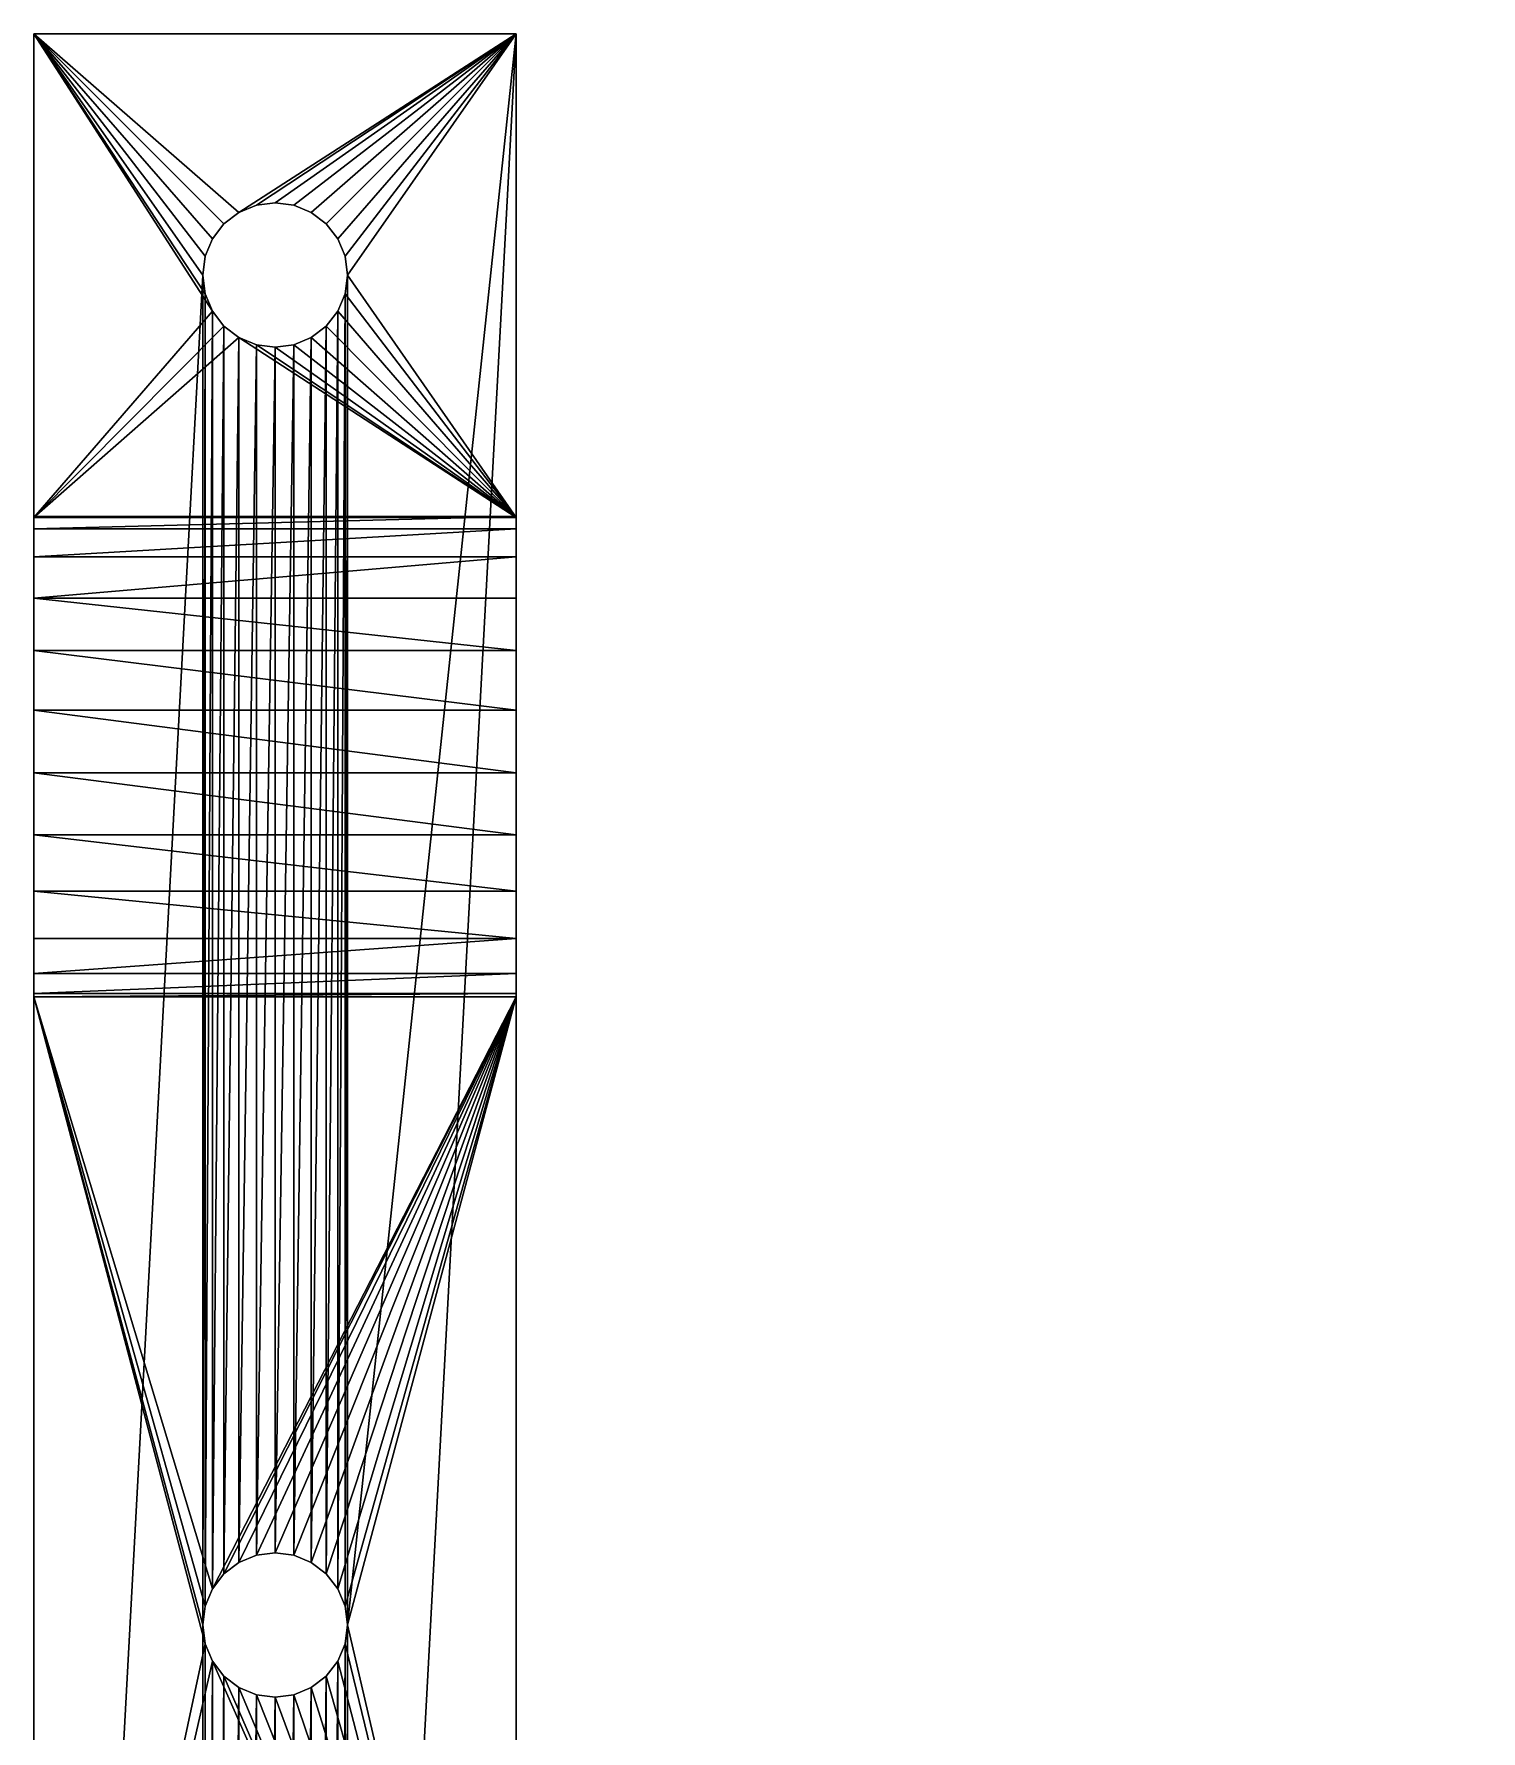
# Model space of a CAD drawing. Header units: metres. Extents: x 0 to 683, y 0 to 667.
# Drawn here: x 0 to 30, y 319.6 to 354.8 of the extents above; entities that cross this region are included whole.
import ezdxf

# ---------------------------------------------------------------- set-up
doc = ezdxf.new("R2010")
doc.units = ezdxf.units.M

msp = doc.modelspace()

# ---------------------------------------------------------------- meshes
at = {"layer": 'Multi Support'}
mesh = msp.add_polyface(dxfattribs=at)
corners = [(0, 344.768), (3.701, 349.05), (0, 354.8), (3.939, 348.739), (4.25, 348.501), (10, 344.768), (3.551, 349.412), (3.5, 349.8), (4.612, 348.351), (5, 348.3), (5.388, 348.351), (5.75, 348.501), (6.061, 348.739), (6.299, 349.05), (6.449, 349.412), (6.5, 349.8), (4.25, 351.099), (10, 354.8), (3.939, 350.861), (3.701, 350.55), (3.551, 350.188), (4.612, 351.249), (5, 351.3), (5.388, 351.249), (5.75, 351.099), (6.061, 350.861), (6.299, 350.55), (6.449, 350.188)]
mesh.append_faces([[corners[k] for k in face] for face in [(0, 1, 2), (1, 0, 3), (3, 0, 4), (4, 5, 8), (8, 5, 9), (9, 5, 10), (10, 5, 11), (11, 5, 12), (12, 5, 13), (13, 5, 14), (14, 5, 15), (2, 16, 17), (16, 2, 18), (18, 2, 19), (19, 2, 20), (20, 2, 7), (17, 15, 5)]], dxfattribs={"vtx0": -1, "vtx1": -1})
mesh.append_faces([[corners[k] for k in face] for face in [(4, 0, 5), (2, 1, 6), (2, 6, 7), (17, 16, 21), (17, 21, 22), (17, 22, 23), (17, 23, 24), (17, 24, 25), (17, 25, 26), (17, 26, 27), (17, 27, 15)]], dxfattribs={"vtx0": -1, "vtx2": -1})
mesh = msp.add_polyface(dxfattribs=at)
corners = [(0, 354.8), (10, 354.8, -10), (0, 354.8, -10), (10, 354.8)]
mesh.append_faces([[corners[k] for k in face] for face in [(0, 1, 2), (1, 0, 3)]], dxfattribs={"vtx0": -1})
mesh = msp.add_polyface(dxfattribs=at)
corners = [(0, 354.8), (0, 344.789, -0.328), (0, 344.768), (0, 294.8), (0, 284.8, -10), (0, 284.8), (0, 294.97, -1.294), (0, 295.47, -2.5), (0, 296.264, -3.536), (0, 297.3, -4.33), (0, 298.506, -4.83), (0, 299.8, -5), (0, 354.8, -10), (0, 301.094, -4.83), (0, 302.3, -4.33), (0, 303.336, -3.536), (0, 304.13, -2.5), (0, 304.63, -1.294), (0, 304.8), (0, 338.192, -4.734), (0, 337.021, -4.157), (0, 336.04, -3.296), (0, 335.315, -2.211), (0, 334.896, -0.975), (0, 334.832), (0, 339.472, -4.989), (0, 340.775, -4.904), (0, 342.011, -4.485), (0, 343.096, -3.76), (0, 343.957, -2.779), (0, 344.534, -1.608)]
mesh.append_faces([[corners[k] for k in face] for face in [(0, 1, 2), (3, 4, 5), (23, 18, 24)]], dxfattribs={"vtx0": -1})
mesh.append_faces([[corners[k] for k in face] for face in [(4, 11, 12), (19, 18, 20), (20, 18, 21), (21, 18, 22), (22, 18, 23), (12, 1, 0)]], dxfattribs={"vtx0": -1, "vtx1": -1})
mesh.append_faces([[corners[k] for k in face] for face in [(12, 18, 19)]], dxfattribs={"vtx0": -1, "vtx1": -1, "vtx2": -1})
mesh.append_faces([[corners[k] for k in face] for face in [(4, 3, 6), (4, 6, 7), (4, 7, 8), (4, 8, 9), (4, 9, 10), (4, 10, 11), (12, 11, 13), (12, 13, 14), (12, 14, 15), (12, 15, 16), (12, 16, 17), (12, 17, 18), (12, 19, 25), (12, 25, 26), (12, 26, 27), (12, 27, 28), (12, 28, 29), (12, 29, 30), (12, 30, 1)]], dxfattribs={"vtx0": -1, "vtx2": -1})
mesh = msp.add_polyface(dxfattribs=at)
corners = [(53.553, 321.405, -10), (53.508, 289.959, -10), (53.5, 321.793, -10), (53.6, 290.339, -10), (53.704, 321.044, -10), (53.788, 290.683, -10), (53.944, 320.735, -10), (54.058, 290.967, -10), (54.256, 320.498, -10), (54.392, 291.171, -10), (54.618, 320.349, -10), (54.767, 291.282, -10), (55.007, 320.3, -10), (55.159, 291.292, -10), (55.395, 320.353, -10), (55.539, 291.2, -10), (55.756, 320.504, -10), (55.883, 291.012, -10), (56.065, 320.744, -10), (56.167, 290.742, -10), (56.302, 321.056, -10), (56.371, 290.408, -10), (56.451, 321.418, -10), (56.482, 290.033, -10), (56.5, 321.807, -10), (56.492, 289.641, -10), (50, 354.8, -10), (53.5, 349.838, -10), (50, 306.8, -10), (53.561, 350.225, -10), (53.72, 350.583, -10), (53.967, 350.887, -10), (54.283, 351.118, -10), (60, 354.8, -10), (54.649, 351.258, -10), (55.038, 351.3, -10), (55.425, 351.239, -10), (55.783, 351.08, -10), (56.087, 350.833, -10), (56.318, 350.517, -10), (56.458, 350.151, -10), (56.5, 349.762, -10), (0, 284.8, -10), (5, 288.3, -10), (60, 284.8, -10), (4.612, 288.351, -10), (4.25, 288.501, -10), (3.939, 288.739, -10), (3.701, 289.05, -10), (3.551, 289.412, -10), (3.5, 289.8, -10), (3.5, 349.8, -10), (3.5, 321.8, -10), (5.388, 288.351, -10), (5.75, 288.501, -10), (6.061, 288.739, -10), (6.299, 289.05, -10), (6.449, 289.412, -10), (6.5, 289.8, -10), (10, 306.8, -10), (10, 354.8, -10), (54.117, 288.588, -10), (53.833, 288.858, -10), (53.629, 289.192, -10), (53.518, 289.567, -10), (54.461, 288.4, -10), (54.841, 288.308, -10), (55.233, 288.318, -10), (55.608, 288.429, -10), (55.942, 288.633, -10), (56.212, 288.917, -10), (56.4, 289.261, -10), (53.549, 322.182, -10), (53.542, 349.449, -10), (53.682, 349.083, -10), (53.698, 322.544, -10), (53.913, 348.767, -10), (53.935, 322.856, -10), (54.217, 348.52, -10), (54.244, 323.096, -10), (54.575, 348.361, -10), (54.605, 323.247, -10), (54.962, 348.3, -10), (54.993, 323.3, -10), (55.351, 348.342, -10), (55.382, 323.251, -10), (55.717, 348.482, -10), (55.744, 323.102, -10), (56.033, 348.713, -10), (56.056, 322.865, -10), (56.28, 349.017, -10), (56.296, 322.556, -10), (56.439, 349.375, -10), (56.447, 322.195, -10), (0, 354.8, -10), (3.551, 350.188, -10), (3.701, 350.55, -10), (3.939, 350.861, -10), (4.25, 351.099, -10), (4.612, 351.249, -10), (5, 351.3, -10), (5.388, 351.249, -10), (5.75, 351.099, -10), (6.061, 350.861, -10), (6.299, 350.55, -10), (6.449, 350.188, -10), (6.5, 349.8, -10), (6.5, 321.8, -10), (3.551, 321.412, -10), (3.551, 290.188, -10), (3.701, 321.05, -10), (3.701, 290.55, -10), (3.939, 320.739, -10), (3.939, 290.861, -10), (4.25, 320.501, -10), (4.25, 291.099, -10), (4.612, 320.351, -10), (4.612, 291.249, -10), (5, 320.3, -10), (5, 291.3, -10), (5.388, 320.351, -10), (5.388, 291.249, -10), (5.75, 320.501, -10), (5.75, 291.099, -10), (6.061, 320.739, -10), (6.061, 290.861, -10), (6.299, 321.05, -10), (6.299, 290.55, -10), (6.449, 321.412, -10), (6.449, 290.188, -10), (3.551, 349.412, -10), (3.551, 322.188, -10), (3.701, 349.05, -10), (3.701, 322.55, -10), (3.939, 348.739, -10), (3.939, 322.861, -10), (4.25, 348.501, -10), (4.25, 323.099, -10), (4.612, 348.351, -10), (4.612, 323.249, -10), (5, 348.3, -10), (5, 323.3, -10), (5.388, 348.351, -10), (5.388, 323.249, -10), (5.75, 348.501, -10), (5.75, 323.099, -10), (6.061, 348.739, -10), (6.061, 322.861, -10), (6.299, 349.05, -10), (6.299, 322.55, -10), (6.449, 349.412, -10), (6.449, 322.188, -10)]
mesh.append_faces([[corners[k] for k in face] for face in [(0, 1, 2), (1, 0, 3), (3, 4, 5), (5, 6, 7), (7, 8, 9), (9, 10, 11), (11, 12, 13), (13, 14, 15), (15, 16, 17), (17, 18, 19), (19, 20, 21), (21, 22, 23), (23, 24, 25), (26, 27, 28), (27, 26, 29), (29, 26, 30), (30, 26, 31), (31, 26, 32), (32, 33, 34), (34, 33, 35), (35, 33, 36), (36, 33, 37), (37, 33, 38), (38, 33, 39), (39, 33, 40), (40, 33, 41), (42, 43, 44), (43, 42, 45), (45, 42, 46), (46, 42, 47), (47, 42, 48), (48, 42, 49), (49, 42, 50), (59, 58, 60), (61, 59, 62), (62, 59, 63), (63, 59, 64), (64, 28, 1), (44, 24, 33), (72, 74, 75), (75, 76, 77), (77, 78, 79), (79, 80, 81), (81, 82, 83), (83, 84, 85), (85, 86, 87), (87, 88, 89), (89, 90, 91), (91, 92, 93), (93, 41, 24), (94, 51, 42), (51, 94, 95), (95, 94, 96), (96, 94, 97), (97, 94, 98), (98, 60, 99), (99, 60, 100), (100, 60, 101), (101, 60, 102), (102, 60, 103), (103, 60, 104), (104, 60, 105), (105, 60, 106), (108, 50, 52), (50, 108, 109), (109, 110, 111), (111, 112, 113), (113, 114, 115), (115, 116, 117), (117, 118, 119), (119, 120, 121), (121, 122, 123), (123, 124, 125), (125, 126, 127), (127, 128, 129), (129, 107, 58), (130, 52, 51), (52, 130, 131), (131, 132, 133), (133, 134, 135), (135, 136, 137), (137, 138, 139), (139, 140, 141), (141, 142, 143), (143, 144, 145), (145, 146, 147), (147, 148, 149), (149, 150, 151), (151, 106, 107)]], dxfattribs={"vtx0": -1, "vtx1": -1})
mesh.append_faces([[corners[k] for k in face] for face in [(28, 27, 2), (41, 33, 24), (50, 42, 51), (50, 51, 52), (44, 58, 59), (44, 59, 61), (1, 28, 2), (44, 25, 24), (106, 60, 107), (107, 60, 58)]], dxfattribs={"vtx0": -1, "vtx1": -1, "vtx2": -1})
mesh.append_faces([[corners[k] for k in face] for face in [(3, 0, 4), (5, 4, 6), (7, 6, 8), (9, 8, 10), (11, 10, 12), (13, 12, 14), (15, 14, 16), (17, 16, 18), (19, 18, 20), (21, 20, 22), (23, 22, 24), (32, 26, 33), (44, 43, 53), (44, 53, 54), (44, 54, 55), (44, 55, 56), (44, 56, 57), (44, 57, 58), (64, 59, 28), (44, 61, 65), (44, 65, 66), (44, 66, 67), (44, 67, 68), (44, 68, 69), (44, 69, 70), (44, 70, 71), (44, 71, 25), (27, 72, 2), (72, 27, 73), (72, 73, 74), (75, 74, 76), (77, 76, 78), (79, 78, 80), (81, 80, 82), (83, 82, 84), (85, 84, 86), (87, 86, 88), (89, 88, 90), (91, 90, 92), (93, 92, 41), (98, 94, 60), (109, 108, 110), (111, 110, 112), (113, 112, 114), (115, 114, 116), (117, 116, 118), (119, 118, 120), (121, 120, 122), (123, 122, 124), (125, 124, 126), (127, 126, 128), (129, 128, 107), (131, 130, 132), (133, 132, 134), (135, 134, 136), (137, 136, 138), (139, 138, 140), (141, 140, 142), (143, 142, 144), (145, 144, 146), (147, 146, 148), (149, 148, 150), (151, 150, 106)]], dxfattribs={"vtx0": -1, "vtx2": -1})
mesh = msp.add_polyface(dxfattribs=at)
corners = [(10, 354.8), (10, 344.789, -0.328), (10, 344.768), (10, 334.832), (10, 306.8, -10), (10, 306.8), (10, 334.896, -0.975), (10, 335.315, -2.211), (10, 336.04, -3.296), (10, 337.021, -4.157), (10, 338.192, -4.734), (10, 354.8, -10), (10, 339.472, -4.989), (10, 340.775, -4.904), (10, 342.011, -4.485), (10, 343.096, -3.76), (10, 343.957, -2.779), (10, 344.534, -1.608)]
mesh.append_faces([[corners[k] for k in face] for face in [(0, 1, 2), (3, 4, 5)]], dxfattribs={"vtx0": -1})
mesh.append_faces([[corners[k] for k in face] for face in [(4, 10, 11), (11, 1, 0)]], dxfattribs={"vtx0": -1, "vtx1": -1})
mesh.append_faces([[corners[k] for k in face] for face in [(4, 3, 6), (4, 6, 7), (4, 7, 8), (4, 8, 9), (4, 9, 10), (11, 10, 12), (11, 12, 13), (11, 13, 14), (11, 14, 15), (11, 15, 16), (11, 16, 17), (11, 17, 1)]], dxfattribs={"vtx0": -1, "vtx2": -1})
mesh = msp.add_polyface(dxfattribs=at)
corners = [(5, 351.3), (4.612, 351.249, -10), (5, 351.3, -10), (4.612, 351.249)]
mesh.append_faces([[corners[k] for k in face] for face in [(0, 1, 2), (1, 0, 3)]], dxfattribs={"vtx0": -1})
mesh = msp.add_polyface(dxfattribs=at)
corners = [(5.388, 351.249), (5, 351.3, -10), (5.388, 351.249, -10), (5, 351.3)]
mesh.append_faces([[corners[k] for k in face] for face in [(0, 1, 2), (1, 0, 3)]], dxfattribs={"vtx0": -1})
mesh = msp.add_polyface(dxfattribs=at)
corners = [(4.25, 351.099), (3.939, 350.861, -10), (4.25, 351.099, -10), (3.939, 350.861)]
mesh.append_faces([[corners[k] for k in face] for face in [(0, 1, 2), (1, 0, 3)]], dxfattribs={"vtx0": -1})
mesh = msp.add_polyface(dxfattribs=at)
corners = [(4.612, 351.249), (4.25, 351.099, -10), (4.612, 351.249, -10), (4.25, 351.099)]
mesh.append_faces([[corners[k] for k in face] for face in [(0, 1, 2), (1, 0, 3)]], dxfattribs={"vtx0": -1})
mesh = msp.add_polyface(dxfattribs=at)
corners = [(5.75, 351.099), (5.388, 351.249, -10), (5.75, 351.099, -10), (5.388, 351.249)]
mesh.append_faces([[corners[k] for k in face] for face in [(0, 1, 2), (1, 0, 3)]], dxfattribs={"vtx0": -1})
mesh = msp.add_polyface(dxfattribs=at)
corners = [(6.061, 350.861), (5.75, 351.099, -10), (6.061, 350.861, -10), (5.75, 351.099)]
mesh.append_faces([[corners[k] for k in face] for face in [(0, 1, 2), (1, 0, 3)]], dxfattribs={"vtx0": -1})
mesh = msp.add_polyface(dxfattribs=at)
corners = [(3.939, 350.861, -10), (3.701, 350.55), (3.701, 350.55, -10), (3.939, 350.861)]
mesh.append_faces([[corners[k] for k in face] for face in [(0, 1, 2), (1, 0, 3)]], dxfattribs={"vtx0": -1})
mesh = msp.add_polyface(dxfattribs=at)
corners = [(6.061, 350.861), (6.299, 350.55, -10), (6.299, 350.55), (6.061, 350.861, -10)]
mesh.append_faces([[corners[k] for k in face] for face in [(0, 1, 2), (1, 0, 3)]], dxfattribs={"vtx0": -1})
mesh = msp.add_polyface(dxfattribs=at)
corners = [(3.701, 350.55, -10), (3.551, 350.188), (3.551, 350.188, -10), (3.701, 350.55)]
mesh.append_faces([[corners[k] for k in face] for face in [(0, 1, 2), (1, 0, 3)]], dxfattribs={"vtx0": -1})
mesh = msp.add_polyface(dxfattribs=at)
corners = [(6.299, 350.55), (6.449, 350.188, -10), (6.449, 350.188), (6.299, 350.55, -10)]
mesh.append_faces([[corners[k] for k in face] for face in [(0, 1, 2), (1, 0, 3)]], dxfattribs={"vtx0": -1})
mesh = msp.add_polyface(dxfattribs=at)
corners = [(3.551, 350.188, -10), (3.5, 349.8), (3.5, 349.8, -10), (3.551, 350.188)]
mesh.append_faces([[corners[k] for k in face] for face in [(0, 1, 2), (1, 0, 3)]], dxfattribs={"vtx0": -1})
mesh = msp.add_polyface(dxfattribs=at)
corners = [(6.449, 350.188), (6.5, 349.8, -10), (6.5, 349.8), (6.449, 350.188, -10)]
mesh.append_faces([[corners[k] for k in face] for face in [(0, 1, 2), (1, 0, 3)]], dxfattribs={"vtx0": -1})
mesh = msp.add_polyface(dxfattribs=at)
corners = [(3.5, 349.8, -10), (3.551, 349.412), (3.551, 349.412, -10), (3.5, 349.8)]
mesh.append_faces([[corners[k] for k in face] for face in [(0, 1, 2), (1, 0, 3)]], dxfattribs={"vtx0": -1})
mesh = msp.add_polyface(dxfattribs=at)
corners = [(6.5, 349.8), (6.449, 349.412, -10), (6.449, 349.412), (6.5, 349.8, -10)]
mesh.append_faces([[corners[k] for k in face] for face in [(0, 1, 2), (1, 0, 3)]], dxfattribs={"vtx0": -1})
mesh = msp.add_polyface(dxfattribs=at)
corners = [(3.551, 349.412, -10), (3.701, 349.05), (3.701, 349.05, -10), (3.551, 349.412)]
mesh.append_faces([[corners[k] for k in face] for face in [(0, 1, 2), (1, 0, 3)]], dxfattribs={"vtx0": -1})
mesh = msp.add_polyface(dxfattribs=at)
corners = [(6.449, 349.412), (6.299, 349.05, -10), (6.299, 349.05), (6.449, 349.412, -10)]
mesh.append_faces([[corners[k] for k in face] for face in [(0, 1, 2), (1, 0, 3)]], dxfattribs={"vtx0": -1})
mesh = msp.add_polyface(dxfattribs=at)
corners = [(3.701, 349.05, -10), (3.939, 348.739), (3.939, 348.739, -10), (3.701, 349.05)]
mesh.append_faces([[corners[k] for k in face] for face in [(0, 1, 2), (1, 0, 3)]], dxfattribs={"vtx0": -1})
mesh = msp.add_polyface(dxfattribs=at)
corners = [(6.299, 349.05), (6.061, 348.739, -10), (6.061, 348.739), (6.299, 349.05, -10)]
mesh.append_faces([[corners[k] for k in face] for face in [(0, 1, 2), (1, 0, 3)]], dxfattribs={"vtx0": -1})
mesh = msp.add_polyface(dxfattribs=at)
corners = [(3.939, 348.739), (4.25, 348.501, -10), (3.939, 348.739, -10), (4.25, 348.501)]
mesh.append_faces([[corners[k] for k in face] for face in [(0, 1, 2), (1, 0, 3)]], dxfattribs={"vtx0": -1})
mesh = msp.add_polyface(dxfattribs=at)
corners = [(4.25, 348.501), (4.612, 348.351, -10), (4.25, 348.501, -10), (4.612, 348.351)]
mesh.append_faces([[corners[k] for k in face] for face in [(0, 1, 2), (1, 0, 3)]], dxfattribs={"vtx0": -1})
mesh = msp.add_polyface(dxfattribs=at)
corners = [(5.388, 348.351), (5.75, 348.501, -10), (5.388, 348.351, -10), (5.75, 348.501)]
mesh.append_faces([[corners[k] for k in face] for face in [(0, 1, 2), (1, 0, 3)]], dxfattribs={"vtx0": -1})
mesh = msp.add_polyface(dxfattribs=at)
corners = [(5.75, 348.501), (6.061, 348.739, -10), (5.75, 348.501, -10), (6.061, 348.739)]
mesh.append_faces([[corners[k] for k in face] for face in [(0, 1, 2), (1, 0, 3)]], dxfattribs={"vtx0": -1})
mesh = msp.add_polyface(dxfattribs=at)
corners = [(4.612, 348.351), (5, 348.3, -10), (4.612, 348.351, -10), (5, 348.3)]
mesh.append_faces([[corners[k] for k in face] for face in [(0, 1, 2), (1, 0, 3)]], dxfattribs={"vtx0": -1})
mesh = msp.add_polyface(dxfattribs=at)
corners = [(5, 348.3), (5.388, 348.351, -10), (5, 348.3, -10), (5.388, 348.351)]
mesh.append_faces([[corners[k] for k in face] for face in [(0, 1, 2), (1, 0, 3)]], dxfattribs={"vtx0": -1})
mesh = msp.add_polyface(dxfattribs=at)
corners = [(10, 344.768), (0, 344.789, -0.328), (10, 344.789, -0.328), (0, 344.768)]
mesh.append_faces([[corners[k] for k in face] for face in [(0, 1, 2), (1, 0, 3)]], dxfattribs={"vtx0": -1})
mesh = msp.add_polyface(dxfattribs=at)
corners = [(10, 344.789, -0.328), (0, 344.534, -1.608), (10, 344.534, -1.608), (0, 344.789, -0.328)]
mesh.append_faces([[corners[k] for k in face] for face in [(0, 1, 2), (1, 0, 3)]], dxfattribs={"vtx0": -1})
mesh = msp.add_polyface(dxfattribs=at)
corners = [(10, 344.534, -1.608), (0, 343.957, -2.779), (10, 343.957, -2.779), (0, 344.534, -1.608)]
mesh.append_faces([[corners[k] for k in face] for face in [(0, 1, 2), (1, 0, 3)]], dxfattribs={"vtx0": -1})
mesh = msp.add_polyface(dxfattribs=at)
corners = [(10, 343.957, -2.779), (0, 343.096, -3.76), (10, 343.096, -3.76), (0, 343.957, -2.779)]
mesh.append_faces([[corners[k] for k in face] for face in [(0, 1, 2), (1, 0, 3)]], dxfattribs={"vtx0": -1})
mesh = msp.add_polyface(dxfattribs=at)
corners = [(10, 342.011, -4.485), (0, 343.096, -3.76), (0, 342.011, -4.485), (10, 343.096, -3.76)]
mesh.append_faces([[corners[k] for k in face] for face in [(0, 1, 2), (1, 0, 3)]], dxfattribs={"vtx0": -1})
mesh = msp.add_polyface(dxfattribs=at)
corners = [(10, 340.775, -4.904), (0, 342.011, -4.485), (0, 340.775, -4.904), (10, 342.011, -4.485)]
mesh.append_faces([[corners[k] for k in face] for face in [(0, 1, 2), (1, 0, 3)]], dxfattribs={"vtx0": -1})
mesh = msp.add_polyface(dxfattribs=at)
corners = [(10, 339.472, -4.989), (0, 340.775, -4.904), (0, 339.472, -4.989), (10, 340.775, -4.904)]
mesh.append_faces([[corners[k] for k in face] for face in [(0, 1, 2), (1, 0, 3)]], dxfattribs={"vtx0": -1})
mesh = msp.add_polyface(dxfattribs=at)
corners = [(10, 338.192, -4.734), (0, 339.472, -4.989), (0, 338.192, -4.734), (10, 339.472, -4.989)]
mesh.append_faces([[corners[k] for k in face] for face in [(0, 1, 2), (1, 0, 3)]], dxfattribs={"vtx0": -1})
mesh = msp.add_polyface(dxfattribs=at)
corners = [(10, 337.021, -4.157), (0, 338.192, -4.734), (0, 337.021, -4.157), (10, 338.192, -4.734)]
mesh.append_faces([[corners[k] for k in face] for face in [(0, 1, 2), (1, 0, 3)]], dxfattribs={"vtx0": -1})
mesh = msp.add_polyface(dxfattribs=at)
corners = [(10, 336.04, -3.296), (0, 337.021, -4.157), (0, 336.04, -3.296), (10, 337.021, -4.157)]
mesh.append_faces([[corners[k] for k in face] for face in [(0, 1, 2), (1, 0, 3)]], dxfattribs={"vtx0": -1})
mesh = msp.add_polyface(dxfattribs=at)
corners = [(0, 335.315, -2.211), (10, 336.04, -3.296), (0, 336.04, -3.296), (10, 335.315, -2.211)]
mesh.append_faces([[corners[k] for k in face] for face in [(0, 1, 2), (1, 0, 3)]], dxfattribs={"vtx0": -1})
mesh = msp.add_polyface(dxfattribs=at)
corners = [(0, 334.896, -0.975), (10, 335.315, -2.211), (0, 335.315, -2.211), (10, 334.896, -0.975)]
mesh.append_faces([[corners[k] for k in face] for face in [(0, 1, 2), (1, 0, 3)]], dxfattribs={"vtx0": -1})
mesh = msp.add_polyface(dxfattribs=at)
corners = [(0, 334.832), (10, 334.896, -0.975), (0, 334.896, -0.975), (10, 334.832)]
mesh.append_faces([[corners[k] for k in face] for face in [(0, 1, 2), (1, 0, 3)]], dxfattribs={"vtx0": -1})
mesh = msp.add_polyface(dxfattribs=at)
corners = [(0, 304.8), (3.551, 321.412), (0, 334.832), (3.701, 321.05), (10, 306.8), (60, 304.8), (3.5, 321.8), (3.939, 320.739), (4.25, 320.501), (4.612, 320.351), (5, 320.3), (5.388, 320.351), (5.75, 320.501), (6.061, 320.739), (6.299, 321.05), (6.449, 321.412), (6.5, 321.8), (50, 306.8), (53.553, 321.405), (50, 334.832), (53.5, 321.793), (53.704, 321.044), (53.944, 320.735), (54.256, 320.498), (54.618, 320.349), (55.007, 320.3), (55.395, 320.353), (55.756, 320.504), (56.065, 320.744), (56.302, 321.056), (56.451, 321.418), (56.5, 321.807), (53.698, 322.544), (60, 334.832), (53.549, 322.182), (53.935, 322.856), (54.244, 323.096), (54.605, 323.247), (54.993, 323.3), (55.382, 323.251), (55.744, 323.102), (56.056, 322.865), (56.296, 322.556), (56.447, 322.195), (3.701, 322.55), (10, 334.832), (3.551, 322.188), (3.939, 322.861), (4.25, 323.099), (4.612, 323.249), (5, 323.3), (5.388, 323.249), (5.75, 323.099), (6.061, 322.861), (6.299, 322.55), (6.449, 322.188)]
mesh.append_faces([[corners[k] for k in face] for face in [(0, 1, 2), (1, 0, 3), (3, 4, 7), (7, 4, 8), (8, 4, 9), (9, 4, 10), (10, 4, 11), (11, 4, 12), (12, 4, 13), (13, 4, 14), (14, 4, 15), (15, 4, 16), (4, 5, 17), (17, 18, 19), (18, 5, 21), (21, 5, 22), (22, 5, 23), (23, 5, 24), (24, 5, 25), (25, 5, 26), (26, 5, 27), (27, 5, 28), (28, 5, 29), (29, 5, 30), (30, 5, 31), (19, 32, 33), (32, 19, 34), (34, 19, 20), (33, 31, 5), (2, 44, 45), (44, 2, 46), (46, 2, 6), (45, 16, 4)]], dxfattribs={"vtx0": -1, "vtx1": -1})
mesh.append_faces([[corners[k] for k in face] for face in [(3, 0, 4), (17, 5, 18)]], dxfattribs={"vtx0": -1, "vtx1": -1, "vtx2": -1})
mesh.append_faces([[corners[k] for k in face] for face in [(4, 0, 5), (2, 1, 6), (19, 18, 20), (33, 32, 35), (33, 35, 36), (33, 36, 37), (33, 37, 38), (33, 38, 39), (33, 39, 40), (33, 40, 41), (33, 41, 42), (33, 42, 43), (33, 43, 31), (45, 44, 47), (45, 47, 48), (45, 48, 49), (45, 49, 50), (45, 50, 51), (45, 51, 52), (45, 52, 53), (45, 53, 54), (45, 54, 55), (45, 55, 16)]], dxfattribs={"vtx0": -1, "vtx2": -1})
mesh = msp.add_polyface(dxfattribs=at)
corners = [(4.612, 323.249), (4.25, 323.099, -10), (4.612, 323.249, -10), (4.25, 323.099)]
mesh.append_faces([[corners[k] for k in face] for face in [(0, 1, 2), (1, 0, 3)]], dxfattribs={"vtx0": -1})
mesh = msp.add_polyface(dxfattribs=at)
corners = [(5, 323.3), (4.612, 323.249, -10), (5, 323.3, -10), (4.612, 323.249)]
mesh.append_faces([[corners[k] for k in face] for face in [(0, 1, 2), (1, 0, 3)]], dxfattribs={"vtx0": -1})
mesh = msp.add_polyface(dxfattribs=at)
corners = [(5.388, 323.249), (5, 323.3, -10), (5.388, 323.249, -10), (5, 323.3)]
mesh.append_faces([[corners[k] for k in face] for face in [(0, 1, 2), (1, 0, 3)]], dxfattribs={"vtx0": -1})
mesh = msp.add_polyface(dxfattribs=at)
corners = [(5.75, 323.099), (5.388, 323.249, -10), (5.75, 323.099, -10), (5.388, 323.249)]
mesh.append_faces([[corners[k] for k in face] for face in [(0, 1, 2), (1, 0, 3)]], dxfattribs={"vtx0": -1})
mesh = msp.add_polyface(dxfattribs=at)
corners = [(3.939, 322.861, -10), (3.701, 322.55), (3.701, 322.55, -10), (3.939, 322.861)]
mesh.append_faces([[corners[k] for k in face] for face in [(0, 1, 2), (1, 0, 3)]], dxfattribs={"vtx0": -1})
mesh = msp.add_polyface(dxfattribs=at)
corners = [(4.25, 323.099), (3.939, 322.861, -10), (4.25, 323.099, -10), (3.939, 322.861)]
mesh.append_faces([[corners[k] for k in face] for face in [(0, 1, 2), (1, 0, 3)]], dxfattribs={"vtx0": -1})
mesh = msp.add_polyface(dxfattribs=at)
corners = [(6.061, 322.861), (5.75, 323.099, -10), (6.061, 322.861, -10), (5.75, 323.099)]
mesh.append_faces([[corners[k] for k in face] for face in [(0, 1, 2), (1, 0, 3)]], dxfattribs={"vtx0": -1})
mesh = msp.add_polyface(dxfattribs=at)
corners = [(6.061, 322.861), (6.299, 322.55, -10), (6.299, 322.55), (6.061, 322.861, -10)]
mesh.append_faces([[corners[k] for k in face] for face in [(0, 1, 2), (1, 0, 3)]], dxfattribs={"vtx0": -1})
mesh = msp.add_polyface(dxfattribs=at)
corners = [(3.701, 322.55, -10), (3.551, 322.188), (3.551, 322.188, -10), (3.701, 322.55)]
mesh.append_faces([[corners[k] for k in face] for face in [(0, 1, 2), (1, 0, 3)]], dxfattribs={"vtx0": -1})
mesh = msp.add_polyface(dxfattribs=at)
corners = [(6.299, 322.55), (6.449, 322.188, -10), (6.449, 322.188), (6.299, 322.55, -10)]
mesh.append_faces([[corners[k] for k in face] for face in [(0, 1, 2), (1, 0, 3)]], dxfattribs={"vtx0": -1})
mesh = msp.add_polyface(dxfattribs=at)
corners = [(3.551, 322.188, -10), (3.5, 321.8), (3.5, 321.8, -10), (3.551, 322.188)]
mesh.append_faces([[corners[k] for k in face] for face in [(0, 1, 2), (1, 0, 3)]], dxfattribs={"vtx0": -1})
mesh = msp.add_polyface(dxfattribs=at)
corners = [(6.449, 322.188), (6.5, 321.8, -10), (6.5, 321.8), (6.449, 322.188, -10)]
mesh.append_faces([[corners[k] for k in face] for face in [(0, 1, 2), (1, 0, 3)]], dxfattribs={"vtx0": -1})
mesh = msp.add_polyface(dxfattribs=at)
corners = [(3.5, 321.8, -10), (3.551, 321.412), (3.551, 321.412, -10), (3.5, 321.8)]
mesh.append_faces([[corners[k] for k in face] for face in [(0, 1, 2), (1, 0, 3)]], dxfattribs={"vtx0": -1})
mesh = msp.add_polyface(dxfattribs=at)
corners = [(6.5, 321.8), (6.449, 321.412, -10), (6.449, 321.412), (6.5, 321.8, -10)]
mesh.append_faces([[corners[k] for k in face] for face in [(0, 1, 2), (1, 0, 3)]], dxfattribs={"vtx0": -1})
mesh = msp.add_polyface(dxfattribs=at)
corners = [(3.551, 321.412, -10), (3.701, 321.05), (3.701, 321.05, -10), (3.551, 321.412)]
mesh.append_faces([[corners[k] for k in face] for face in [(0, 1, 2), (1, 0, 3)]], dxfattribs={"vtx0": -1})
mesh = msp.add_polyface(dxfattribs=at)
corners = [(6.449, 321.412), (6.299, 321.05, -10), (6.299, 321.05), (6.449, 321.412, -10)]
mesh.append_faces([[corners[k] for k in face] for face in [(0, 1, 2), (1, 0, 3)]], dxfattribs={"vtx0": -1})
mesh = msp.add_polyface(dxfattribs=at)
corners = [(3.701, 321.05, -10), (3.939, 320.739), (3.939, 320.739, -10), (3.701, 321.05)]
mesh.append_faces([[corners[k] for k in face] for face in [(0, 1, 2), (1, 0, 3)]], dxfattribs={"vtx0": -1})
mesh = msp.add_polyface(dxfattribs=at)
corners = [(6.299, 321.05), (6.061, 320.739, -10), (6.061, 320.739), (6.299, 321.05, -10)]
mesh.append_faces([[corners[k] for k in face] for face in [(0, 1, 2), (1, 0, 3)]], dxfattribs={"vtx0": -1})
mesh = msp.add_polyface(dxfattribs=at)
corners = [(3.939, 320.739), (4.25, 320.501, -10), (3.939, 320.739, -10), (4.25, 320.501)]
mesh.append_faces([[corners[k] for k in face] for face in [(0, 1, 2), (1, 0, 3)]], dxfattribs={"vtx0": -1})
mesh = msp.add_polyface(dxfattribs=at)
corners = [(5.75, 320.501), (6.061, 320.739, -10), (5.75, 320.501, -10), (6.061, 320.739)]
mesh.append_faces([[corners[k] for k in face] for face in [(0, 1, 2), (1, 0, 3)]], dxfattribs={"vtx0": -1})
mesh = msp.add_polyface(dxfattribs=at)
corners = [(4.25, 320.501), (4.612, 320.351, -10), (4.25, 320.501, -10), (4.612, 320.351)]
mesh.append_faces([[corners[k] for k in face] for face in [(0, 1, 2), (1, 0, 3)]], dxfattribs={"vtx0": -1})
mesh = msp.add_polyface(dxfattribs=at)
corners = [(4.612, 320.351), (5, 320.3, -10), (4.612, 320.351, -10), (5, 320.3)]
mesh.append_faces([[corners[k] for k in face] for face in [(0, 1, 2), (1, 0, 3)]], dxfattribs={"vtx0": -1})
mesh = msp.add_polyface(dxfattribs=at)
corners = [(5, 320.3), (5.388, 320.351, -10), (5, 320.3, -10), (5.388, 320.351)]
mesh.append_faces([[corners[k] for k in face] for face in [(0, 1, 2), (1, 0, 3)]], dxfattribs={"vtx0": -1})
mesh = msp.add_polyface(dxfattribs=at)
corners = [(5.388, 320.351), (5.75, 320.501, -10), (5.388, 320.351, -10), (5.75, 320.501)]
mesh.append_faces([[corners[k] for k in face] for face in [(0, 1, 2), (1, 0, 3)]], dxfattribs={"vtx0": -1})

doc.saveas('drawing.dxf')
